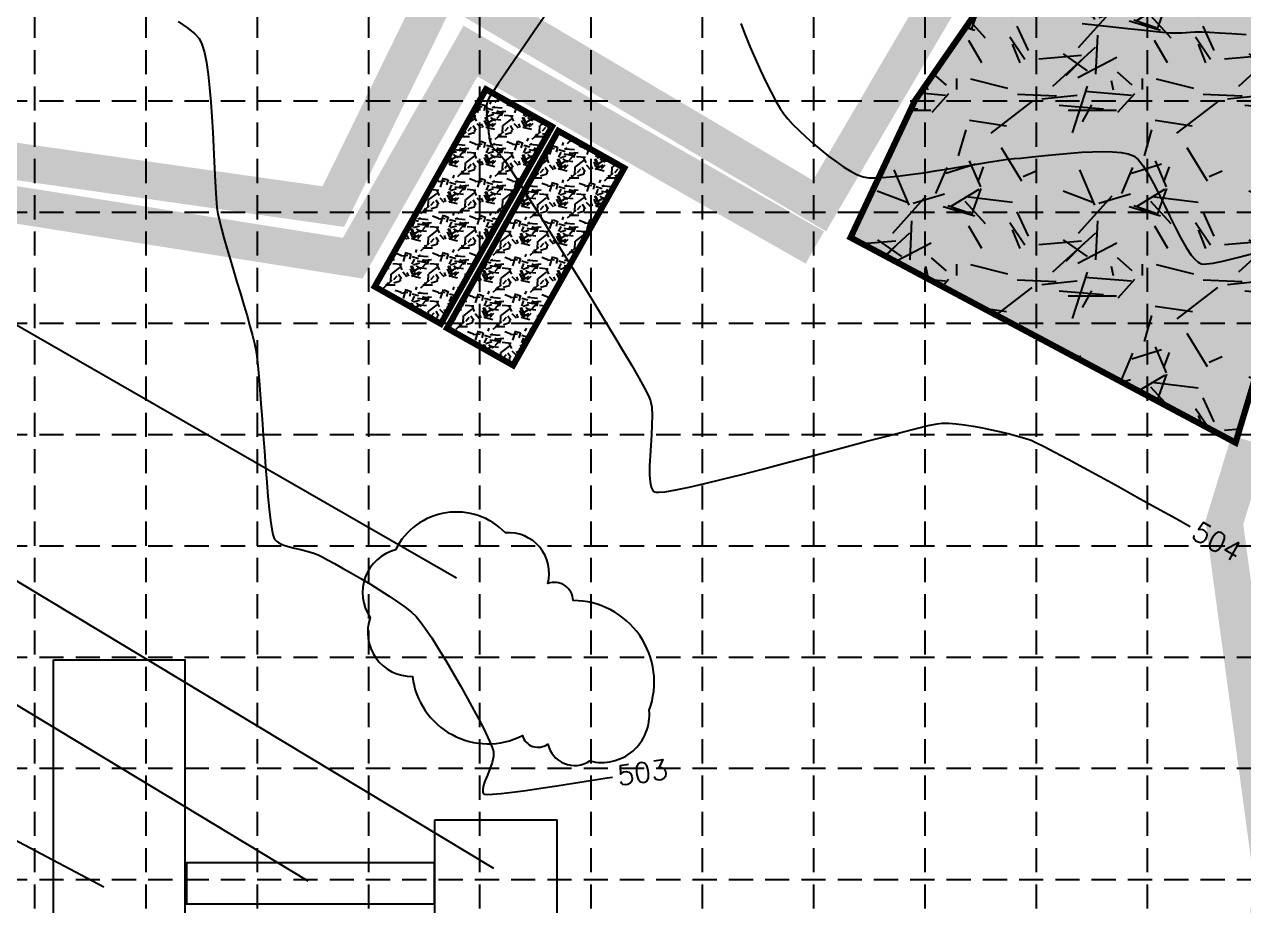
# Model space of a CAD drawing. Header units: feet. Extents: x 2414608 to 4831854, y 6980761 to 13962729.
# Drawn here: x 2415607.1 to 2415985.1, y 6981651.2 to 6981924.6 of the extents above; entities that cross this region are included whole.
import ezdxf

# ---------------------------------------------------------------- set-up
doc = ezdxf.new("R2010")
doc.units = ezdxf.units.FT
doc.header["$LTSCALE"] = 40
doc.header["$MEASUREMENT"] = 0
doc.linetypes.add('DASHED2', pattern=[0.375, 0.25, -0.125])
doc.linetypes.add('HIDDEN', pattern=[0.375, 0.25, -0.125])
for name, color, linetype in [('BATCH PLANT', 250, 'CONTINUOUS'), ('CONSTRUCTION ENTRANCE', 130, 'CONTINUOUS'), ('E-CNTR-1', 11, 'CONTINUOUS'), ('E-CNTR-5', 13, 'CONTINUOUS'), ('GRID', 254, 'HIDDEN'), ('LIMITS OF DISTURBANCE', 1, 'DASHED2'), ('SILT FENCE', 200, 'CONTINUOUS'), ('WASHOUT', 20, 'CONTINUOUS')]:
    doc.layers.add(name, color=color, linetype=linetype)
doc.styles.add('l80', font='simplex.shx', dxfattribs={"height": 3.2})
pattern_1 = [(228.0128, (-2222763.533272509, -6422397.110558138), (-460.7998981723102, -518.4000772765771), [7.749273599999998, -767.1794687999999]), (184.9697, (-2222768.71727251, -6422402.870558138), (691.2000605674158, 57.59949928360616), [13.2979968, -1316.50128]), (132.5104, (-2222781.965272509, -6422404.022558138), (575.9994653767764, -633.6004996149808), [9.376588799999997, -928.2834431999997]), (267.2737, (-2222804.429272509, -6422418.422558138), (57.59977062108617, 1152.000016990471), [12.10970879999999, -1198.860940799999]), (292.8337, (-2222805.00527251, -6422430.518558138), (-288.0005705531793, 691.1997933183997), [11.874528, -1175.5798848]), (357.2737, (-2222800.39727251, -6422441.462558138), (-1152.000016990472, 57.59977062108621), [12.1097088, -1198.8609408]), (37.6942, (-2222788.30127251, -6422442.038558139), (-748.8004231075954, -575.9994473372462), [16.01447039999999, -1585.431302399999]), (72.2553, (-2222775.629272509, -6422432.246558138), (403.2006199318316, 1267.199782919377), [15.1193088, -1496.8120896]), (121.4296, (-2222771.021272509, -6422417.846558138), (-460.8004742885586, 748.7997141019716), [12.15072, -1202.9226048]), (175.2364, (-2222777.357272509, -6422407.478558138), (633.6000545080082, -57.59951228128858), [13.87192319999999, -679.7239487999992]), (222.3974, (-2222791.18127251, -6422406.326558138), (-691.2004234218183, -633.599543924013), [17.9394048, -1776.0024]), (138.8141, (-2222747.405272509, -6422418.998558138), (-403.2001697360092, 345.5998452485426), [6.122937599999999, -606.1734144000001]), (171.4692, (-2222752.01327251, -6422414.966558138), (748.7999012053515, -115.2004556182919), [11.64885119999999, -1153.239033599999]), (225, (-2222763.533272509, -6422413.238558138), (-6.394884621840901e-15, -57.60001782425964), [8.145849599999998, -73.31281919999999]), (203.1985999999999, (-2222767.56527251, -6422406.326558138), (287.9999844864236, 115.2000763352555), [4.386700800000001, -434.281824]), (291.8014, (-2222771.59727251, -6422408.054558137), (-57.59999484483737, 172.8000157254203), [6.203692799999998, -303.9818111999999]), (30.9638, (-2222769.293272509, -6422413.814558138), (172.7998860837887, 115.2001430519462), [10.07591039999999, -325.7869247999997]), (161.5651, (-2222760.65327251, -6422408.630558138), (115.2000250325546, -57.59990802562794), [7.285881600000001, -174.8613312]), (16.38950000000001, (-2222805.00527251, -6422408.054558137), (576.0001266285288, 172.799580085515), [10.20672, -1010.467872]), (70.3462, (-2222795.21327251, -6422405.174558138), (-230.3997262486126, -633.6001230109182), [8.562873599999998, -847.7227007999998]), (293.1986, (-2222760.65327251, -6422397.110558138), (-115.2000763352556, 287.9999844864234), [8.773343999999996, -429.8951807999999]), (343.6105, (-2222757.197272509, -6422405.174558138), (-576.0001266285287, 172.7995800855152), [10.20671999999999, -1010.467871999999]), (339.444, (-2222805.00527251, -6422443.766558138), (-288.0001062456436, 115.1997693938832), [9.842687999999999, -482.2919424]), (294.7751, (-2222795.78927251, -6422447.222558138), (-287.9995501005217, 633.6001970979329), [8.24705279999999, -816.459436799999]), (66.80140000000002, (-2222760.077272509, -6422454.710558138), (115.2000763352556, 287.9999844864234), [8.773343999999996, -429.8951807999999]), (17.35400000000001, (-2222756.621272509, -6422446.646558138), (-748.8001162999777, -230.3996833301251), [9.655545599999996, -955.8964223999997]), (69.444, (-2222788.30127251, -6422454.710558138), (-115.1997693938834, -288.0001062456434), [4.921343999999999, -487.2132864]), (101.3098999999999, (-2222763.533272509, -6422454.710558138), (-57.59986361250846, 230.4000433285028), [2.937023999999998, -290.7664703999998]), (165.9638, (-2222764.109272509, -6422451.830558138), (172.800031449009, -57.59988810400773), [11.874528, -225.61632]), (186.009, (-2222775.629272509, -6422448.950558138), (575.999985652188, 57.59996068695406), [11.00448, -1089.4419648]), (303.6901, (-2222769.293272509, -6422418.998558138), (-57.60007686761419, 115.1999745276188), [8.307187199999996, -199.3725503999999]), (353.1572, (-2222764.685272509, -6422425.910558138), (979.1999634515644, -115.2004606804662), [14.5033344, -1435.8276288]), (60.94540000000001, (-2222750.285272509, -6422427.638558138), (-230.4000015666785, -403.2000221512138), [5.930265599999998, -587.0980223999998]), (90, (-2222747.405272509, -6422422.454558138), (-57.59999999999999, 57.59999999999998), [3.455999999999999, -54.14399999999998]), (120.2564, (-2222776.781272509, -6422447.222558138), (230.3997054798351, -403.2001414572325), [8.0020224, -792.2027519999999]), (48.01279999999998, (-2222780.81327251, -6422440.310558138), (460.79989817231, 518.4000772765772), [15.4985472, -759.4301951999996]), (0, (-2222770.445272509, -6422428.790558138), (57.59999999999999, 57.59999999999998), [14.976, -42.624]), (325.3048, (-2222755.469272509, -6422428.790558138), (-575.9996693176815, 403.2004959126406), [9.107366399999998, -901.6285823999999]), (254.0546, (-2222747.981272509, -6422433.974558138), (-57.59999362347155, -230.4000072951638), [8.386675199999997, -410.9476607999999]), (207.646, (-2222750.285272509, -6422442.038558139), (-1094.399758493544, -576.0004442785445), [13.654944, -1351.8417024]), (175.4261, (-2222762.38127251, -6422448.374558138), (-748.800032158779, 57.59970054687842), [14.44602239999999, -1430.154662399999])]
pattern_2 = [(228.0128, (-2222796.71087251, -6422443.190558138), (-92.15997963446203, -103.6800154553155), [1.549854719999999, -153.43589376]), (184.9697, (-2222797.747672509, -6422444.342558138), (138.2400121134832, 11.51989985672123), [2.65959936, -263.300256]), (132.5104, (-2222800.39727251, -6422444.572958138), (115.1998930753553, -126.7200999229962), [1.87531776, -185.6566886399999]), (267.2737, (-2222804.89007251, -6422447.452958138), (11.51995412421723, 230.4000033980943), [2.421941759999998, -239.7721881599999]), (292.8337, (-2222805.00527251, -6422449.872158138), (-57.60011411063585, 138.2399586636799), [2.3749056, -235.11597696]), (357.2737, (-2222804.08367251, -6422452.060958138), (-230.4000033980943, 11.51995412421724), [2.421941759999999, -239.77218816]), (37.6942, (-2222801.664472509, -6422452.176158138), (-149.7600846215191, -115.1998894674493), [3.202894079999999, -317.0862604799999]), (72.2553, (-2222799.13007251, -6422450.217758138), (80.6401239863663, 253.4399565838754), [3.023861759999999, -299.3624179199999]), (121.4296, (-2222798.208472509, -6422447.337758138), (-92.16009485771173, 149.7599428203943), [2.430143999999999, -240.5845209599999]), (175.2364, (-2222799.47567251, -6422445.264158138), (126.7200109016016, -11.51990245625772), [2.774384639999997, -135.9447897599998]), (222.3974, (-2222802.24047251, -6422445.033758138), (-138.2400846843637, -126.7199087848026), [3.587880960000001, -355.20048]), (138.8141, (-2222793.485272509, -6422447.568158139), (-80.64003394720184, 69.11996904970852), [1.22458752, -121.23468288]), (171.4692, (-2222794.40687251, -6422446.761758137), (149.7599802410703, -23.04009112365838), [2.329770239999998, -230.6478067199998]), (225, (-2222796.71087251, -6422446.416158138), (-1.27897692436818e-15, -11.52000356485193), [1.62916992, -14.66256384]), (203.1985999999999, (-2222797.51727251, -6422445.033758138), (57.59999689728471, 23.04001526705111), [0.8773401600000001, -86.85636480000001]), (291.8014, (-2222798.32367251, -6422445.379358138), (-11.51999896896747, 34.56000314508406), [1.240738559999999, -60.79636223999998]), (30.9638, (-2222797.862872509, -6422446.531358138), (34.55997721675774, 23.04002861038923), [2.015182079999998, -65.15738495999994]), (161.5651, (-2222796.134872509, -6422445.494558138), (23.04000500651092, -11.51998160512559), [1.45717632, -34.97226624]), (16.38950000000001, (-2222805.00527251, -6422445.379358138), (115.2000253257058, 34.55991601710301), [2.041344, -202.0935744]), (70.3462, (-2222803.04687251, -6422444.803358139), (-46.07994524972251, -126.7200246021837), [1.71257472, -169.54454016]), (293.1986, (-2222796.134872509, -6422443.190558138), (-23.04001526705111, 57.5999968972847), [1.7546688, -85.97903615999998]), (343.6105, (-2222795.443672509, -6422444.803358139), (-115.2000253257058, 34.55991601710304), [2.041343999999998, -202.0935743999999]), (339.444, (-2222805.00527251, -6422452.521758138), (-57.60002124912872, 23.03995387877664), [1.9685376, -96.45838848]), (294.7751, (-2222803.16207251, -6422453.212958138), (-57.59991002010435, 126.7200394195866), [1.649410559999998, -163.2918873599998]), (66.80140000000002, (-2222796.019672509, -6422454.710558138), (23.04001526705113, 57.5999968972847), [1.7546688, -85.97903615999998]), (17.35400000000001, (-2222795.32847251, -6422453.097758139), (-149.7600232599955, -46.07993666602502), [1.931109119999999, -191.1792844799999]), (69.444, (-2222801.664472509, -6422454.710558138), (-23.03995387877668, -57.60002124912869), [0.9842687999999999, -97.44265727999999]), (101.3098999999999, (-2222796.71087251, -6422454.710558138), (-11.51997272250169, 46.08000866570055), [0.5874047999999996, -58.15329407999995]), (165.9638, (-2222796.826072509, -6422454.134558138), (34.56000628980181, -11.51997762080155), [2.3749056, -45.123264]), (186.009, (-2222799.13007251, -6422453.558558138), (115.1999971304376, 11.51999213739081), [2.200896000000001, -217.8883929600001]), (303.6901, (-2222797.862872509, -6422447.568158139), (-11.52001537352284, 23.03999490552376), [1.66143744, -39.87451007999999]), (353.1572, (-2222796.941272509, -6422448.950558138), (195.8399926903129, -23.04009213609324), [2.90066688, -287.16552576]), (60.94540000000001, (-2222794.061272509, -6422449.296158138), (-46.0800003133357, -80.64000443024275), [1.18605312, -117.41960448]), (90, (-2222793.485272509, -6422448.259358138), (-11.52, 11.52), [0.6911999999999997, -10.82879999999999]), (120.2564, (-2222799.36047251, -6422453.212958138), (46.07994109596704, -80.64002829144651), [1.600404479999999, -158.4405504]), (48.01279999999998, (-2222800.16687251, -6422451.830558138), (92.159979634462, 103.6800154553155), [3.099709439999999, -151.8860390399999]), (0, (-2222798.09327251, -6422449.526558137), (11.52, 11.52), [2.995200000000001, -8.524799999999999]), (325.3048, (-2222795.098072509, -6422449.526558137), (-115.1999338635363, 80.64009918252812), [1.82147328, -180.32571648]), (254.0546, (-2222793.60047251, -6422450.563358138), (-11.51999872469431, -46.08000145903277), [1.67733504, -82.18953215999998]), (207.646, (-2222794.061272509, -6422452.176158138), (-218.8799516987089, -115.2000888557089), [2.7309888, -270.36834048]), (175.4261, (-2222796.48047251, -6422453.443358138), (-149.7600064317558, 11.51994010937568), [2.889204479999997, -286.0309324799997])]

msp = doc.modelspace()

# ---------------------------------------------------------------- hatches: boundary and pattern name
at = {"layer": 'CONSTRUCTION ENTRANCE'}
h = msp.add_hatch(dxfattribs=at)
h.set_pattern_fill('GRAVEL', color=256, scale=57.59999999999999, style=0)
h.set_pattern_definition(pattern_1)
h.paths.add_polyline_path([(2416131.912233004, 6982012.65770456), (2416012.186139903, 6981998.671972117), (2415911.118652926, 6981941.175042673), (2415883.13074374, 6981900.771796904), (2415863.252732472, 6981858.46152065), (2415982.640375817, 6981794.825510407), (2416006.517921198, 6981874.370526219), (2416034.375029623, 6981914.143028108), (2416082.130092531, 6981922.097530891), (2416132.229681105, 6981928.587380555)])
h = msp.add_hatch(dxfattribs=at)
h.set_pattern_fill('GRAVEL', color=256, scale=57.59999999999999, style=0)
h.set_pattern_definition(pattern_1)
h.paths.add_polyline_path([(2416131.912233004, 6982012.65770456), (2416012.186139903, 6981998.671972117), (2415911.118652926, 6981941.175042673), (2415883.13074374, 6981900.771796904), (2415863.252732472, 6981858.46152065), (2415982.640375817, 6981794.825510407), (2416006.517921198, 6981874.370526219), (2416034.375029623, 6981914.143028108), (2416082.130092531, 6981922.097530891), (2416132.229681105, 6981928.587380555)])
h = msp.add_hatch(dxfattribs=at)
h.set_pattern_fill('GRAVEL', color=256, scale=57.59999999999999, style=0)
h.set_pattern_definition(pattern_1)
h.paths.add_polyline_path([(2416131.912233004, 6982012.65770456), (2416012.186139903, 6981998.671972117), (2415911.118652926, 6981941.175042673), (2415883.13074374, 6981900.771796904), (2415863.252732472, 6981858.46152065), (2415982.640375817, 6981794.825510407), (2416006.517921198, 6981874.370526219), (2416034.375029623, 6981914.143028108), (2416082.130092531, 6981922.097530891), (2416132.229681105, 6981928.587380555)])
h = msp.add_hatch(dxfattribs=at)
h.set_pattern_fill('GRAVEL', color=256, scale=57.59999999999999, style=0)
h.set_pattern_definition(pattern_1)
h.paths.add_polyline_path([(2416131.912233004, 6982012.65770456), (2416012.186139903, 6981998.671972117), (2415911.118652926, 6981941.175042673), (2415883.13074374, 6981900.771796904), (2415863.252732472, 6981858.46152065), (2415982.640375817, 6981794.825510407), (2416006.517921198, 6981874.370526219), (2416034.375029623, 6981914.143028108), (2416082.130092531, 6981922.097530891), (2416132.229681105, 6981928.587380555)])
h = msp.add_hatch(dxfattribs=at)
h.set_pattern_fill('GRAVEL', color=256, scale=11.52, style=0)
h.set_pattern_definition(pattern_2)
h.paths.add_polyline_path([(2416131.912233004, 6982012.65770456), (2416012.186139903, 6981998.671972117), (2415911.118652926, 6981941.175042673), (2415883.13074374, 6981900.771796904), (2415863.252732472, 6981858.46152065), (2415982.640375817, 6981794.825510407), (2416006.517921198, 6981874.370526219), (2416034.375029623, 6981914.143028108), (2416082.130092531, 6981922.097530891), (2416132.229681105, 6981928.587380555)])
at = {"layer": 'WASHOUT'}
h = msp.add_hatch(dxfattribs=at)
h.set_pattern_fill('GRAVEL', color=40, scale=11.52, style=0)
h.set_pattern_definition([(228.0128, (-2222819.126992342, -6422430.304717218), (-92.15997963446203, -103.6800154553155), [1.549854719999999, -153.43589376]), (184.9697, (-2222820.163792342, -6422431.456717216), (138.2400121134832, 11.51989985672123), [2.65959936, -263.300256]), (132.5104, (-2222822.813392342, -6422431.687117217), (115.1998930753553, -126.7200999229962), [1.87531776, -185.6566886399999]), (267.2737, (-2222827.306192342, -6422434.567117217), (11.51995412421723, 230.4000033980943), [2.421941759999998, -239.7721881599999]), (292.8337, (-2222827.421392342, -6422436.986317218), (-57.60011411063585, 138.2399586636799), [2.3749056, -235.11597696]), (357.2737, (-2222826.499792342, -6422439.175117217), (-230.4000033980943, 11.51995412421724), [2.421941759999999, -239.77218816]), (37.6942, (-2222824.080592342, -6422439.290317217), (-149.7600846215191, -115.1998894674493), [3.202894079999999, -317.0862604799999]), (72.2553, (-2222821.546192342, -6422437.331917217), (80.6401239863663, 253.4399565838754), [3.023861759999999, -299.3624179199999]), (121.4296, (-2222820.624592342, -6422434.451917217), (-92.16009485771173, 149.7599428203943), [2.430143999999999, -240.5845209599999]), (175.2364, (-2222821.891792342, -6422432.378317217), (126.7200109016016, -11.51990245625772), [2.774384639999996, -135.9447897599998]), (222.3974, (-2222824.656592342, -6422432.147917217), (-138.2400846843637, -126.7199087848026), [3.587880960000001, -355.20048]), (138.8141, (-2222815.901392343, -6422434.682317218), (-80.64003394720184, 69.11996904970852), [1.22458752, -121.23468288]), (171.4692, (-2222816.822992343, -6422433.875917218), (149.7599802410703, -23.04009112365838), [2.329770239999997, -230.6478067199998]), (225, (-2222819.126992342, -6422433.530317217), (-1.27897692436818e-15, -11.52000356485193), [1.62916992, -14.66256384]), (203.1985999999999, (-2222819.933392342, -6422432.147917217), (57.59999689728471, 23.04001526705111), [0.8773401600000001, -86.85636480000001]), (291.8014, (-2222820.739792342, -6422432.493517216), (-11.51999896896747, 34.56000314508406), [1.240738559999999, -60.79636223999998]), (30.9638, (-2222820.278992342, -6422433.645517218), (34.55997721675774, 23.04002861038923), [2.015182079999998, -65.1573849599999]), (161.5651, (-2222818.550992342, -6422432.608717218), (23.04000500651092, -11.51998160512559), [1.45717632, -34.97226624]), (16.38950000000001, (-2222827.421392342, -6422432.493517216), (115.2000253257058, 34.55991601710301), [2.041344, -202.0935744]), (70.3462, (-2222825.462992342, -6422431.917517217), (-46.07994524972251, -126.7200246021837), [1.71257472, -169.54454016]), (293.1986, (-2222818.550992342, -6422430.304717218), (-23.04001526705111, 57.5999968972847), [1.7546688, -85.97903615999998]), (343.6105, (-2222817.859792342, -6422431.917517217), (-115.2000253257058, 34.55991601710304), [2.041343999999997, -202.0935743999998]), (339.444, (-2222827.421392342, -6422439.635917217), (-57.60002124912872, 23.03995387877664), [1.9685376, -96.45838848]), (294.7751, (-2222825.578192342, -6422440.327117217), (-57.59991002010435, 126.7200394195866), [1.649410559999998, -163.2918873599997]), (66.80140000000002, (-2222818.435792342, -6422441.824717217), (23.04001526705113, 57.5999968972847), [1.7546688, -85.97903615999998]), (17.35400000000001, (-2222817.744592342, -6422440.211917217), (-149.7600232599955, -46.07993666602502), [1.931109119999999, -191.1792844799999]), (69.444, (-2222824.080592342, -6422441.824717217), (-23.03995387877668, -57.60002124912869), [0.9842687999999999, -97.44265727999999]), (101.3098999999999, (-2222819.126992342, -6422441.824717217), (-11.51997272250169, 46.08000866570055), [0.5874047999999995, -58.15329407999995]), (165.9638, (-2222819.242192343, -6422441.248717218), (34.56000628980181, -11.51997762080155), [2.3749056, -45.123264]), (186.009, (-2222821.546192342, -6422440.672717218), (115.1999971304376, 11.51999213739081), [2.200896000000001, -217.8883929600001]), (303.6901, (-2222820.278992342, -6422434.682317218), (-11.52001537352284, 23.03999490552376), [1.66143744, -39.87451007999999]), (353.1572, (-2222819.357392342, -6422436.064717217), (195.8399926903129, -23.04009213609324), [2.90066688, -287.16552576]), (60.94540000000001, (-2222816.477392342, -6422436.410317217), (-46.0800003133357, -80.64000443024275), [1.18605312, -117.41960448]), (90, (-2222815.901392343, -6422435.373517216), (-11.52, 11.52), [0.6911999999999997, -10.82879999999999]), (120.2564, (-2222821.776592342, -6422440.327117217), (46.07994109596704, -80.64002829144651), [1.600404479999999, -158.4405504]), (48.01279999999998, (-2222822.582992342, -6422438.944717217), (92.159979634462, 103.6800154553155), [3.099709439999999, -151.8860390399999]), (0, (-2222820.509392342, -6422436.640717217), (11.52, 11.52), [2.995200000000001, -8.524799999999999]), (325.3048, (-2222817.514192342, -6422436.640717217), (-115.1999338635363, 80.64009918252812), [1.82147328, -180.32571648]), (254.0546, (-2222816.016592342, -6422437.677517217), (-11.51999872469431, -46.08000145903277), [1.67733504, -82.18953215999998]), (207.646, (-2222816.477392342, -6422439.290317217), (-218.8799516987089, -115.2000888557089), [2.7309888, -270.36834048]), (175.4261, (-2222818.896592342, -6422440.557517217), (-149.7600064317558, 11.51994010937568), [2.889204479999997, -286.0309324799996])])
h.paths.add_polyline_path([(2415750.212670641, 6981904.418234534), (2415770.69268781, 6981892.882590925), (2415736.228734413, 6981831.69637704), (2415715.748717245, 6981843.23202065)])
h = msp.add_hatch(dxfattribs=at)
h.set_pattern_fill('GRAVEL', color=40, scale=11.52, style=0)
h.set_pattern_definition(pattern_2)
h.paths.add_polyline_path([(2415772.628790474, 6981891.532393614), (2415793.108807643, 6981879.996750006), (2415758.644854246, 6981818.810536119), (2415738.164837078, 6981830.346179729)])

# ---------------------------------------------------------------- linework, layer by layer
at = {"layer": 'BATCH PLANT'}
for p, q in [((2415257.648101814, 6982030.90992171), (2415741.054683235, 6981752.922707884)), ((2415230.79216515, 6981977.229627996), (2415752.564342523, 6981662.816510029)), ((2415259.566383005, 6981921.632185229), (2415695.015962521, 6981658.982199898)), ((2415228.873883959, 6981869.869052597), (2415631.712711094, 6981657.065050848))]:
    msp.add_line(p, q, dxfattribs=at)
msp.add_lwpolyline([(2415800.809128387, 6981711.82972737, 0.52056705), (2415777.221873793, 6981745.880175277, 0.52056705), (2415769.359455597, 6981751.118703871, 0.52056705), (2415756.25545312, 6981766.834289659, 0.52056705), (2415722.184974264, 6981761.595761063, 0.52056705), (2415714.322583919, 6981740.64164668, 0.52056705), (2415727.426586395, 6981722.306784564, 0.52056705), (2415761.497065252, 6981703.971934477, 0.52056705), (2415769.359455597, 6981701.352670177, 0.52056705), (2415782.463485925, 6981696.114141583, 0.52056705)], format="xyb", close=True, dxfattribs=at)
for points in [[(2415616.120680925, 6981727.468527576), (2415656.857987709, 6981727.468527576), (2415656.857987709, 6981572.017425152), (2415616.120680925, 6981572.017425152)], [(2415734.406127305, 6981677.856040986), (2415772.189665436, 6981677.856040986), (2415772.189665436, 6981641.062944864), (2415734.406127305, 6981641.062944864)], [(2415734.269755811, 6981664.472585688), (2415657.394950463, 6981664.472585688), (2415657.394950463, 6981651.778997484), (2415734.269755811, 6981651.778997484)]]:
    msp.add_lwpolyline(points, close=True, dxfattribs=at)
at = {"layer": 'CONSTRUCTION ENTRANCE', "const_width": 1.92}
msp.add_lwpolyline([(2416131.912233004, 6982012.65770456), (2416012.186139903, 6981998.671972117), (2415911.118652926, 6981941.175042673), (2415883.13074374, 6981900.771796904), (2415863.252732472, 6981858.46152065), (2415982.640375817, 6981794.825510407), (2416006.517921198, 6981874.370526219), (2416034.375029623, 6981914.143028108), (2416082.130092531, 6981922.097530891), (2416132.229681105, 6981928.587380555)], close=True, dxfattribs=at)
at = {"layer": 'E-CNTR-1', "color": 43, "flags": 128}
for points, elevation in [([(2415768.81757407, 6981927.576137367), (2415765.300882519, 6981922.526630153), (2415761.984115302, 6981917.744315539), (2415758.945303242, 6981913.337590357), (2415756.262477166, 6981909.414851443), (2415754.013667895, 6981906.084495634), (2415752.276906254, 6981903.454919769), (2415751.130223066, 6981901.634520681), (2415750.651649156, 6981900.731695208), (2415750.432609762, 6981899.449575117), (2415750.385944808, 6981897.915579395), (2415750.462332304, 6981896.276731437), (2415750.612450255, 6981894.68005464), (2415750.786976673, 6981893.272572393), (2415750.936589564, 6981892.201308092), (2415751.011966938, 6981891.613285133), (2415751.052430285, 6981891.068362431), (2415751.101616669, 6981890.495001424), (2415751.165770111, 6981889.923991698), (2415751.251134629, 6981889.386122835), (2415751.360829589, 6981888.807026445), (2415751.503176384, 6981888.146601765), (2415751.692222068, 6981887.487039814), (2415751.942013698, 6981886.910531602), (2415752.285926923, 6981886.466439071), (2415752.874888028, 6981885.848905283), (2415753.614423059, 6981885.114877282), (2415754.410058064, 6981884.321302111), (2415755.167319094, 6981883.525126815), (2415755.791732196, 6981882.783298437), (2415756.290252228, 6981882.035370178), (2415757.40547922, 6981880.304783612), (2415759.065700914, 6981877.702277835), (2415761.199205055, 6981874.338591947), (2415763.734279391, 6981870.32446504), (2415766.599211664, 6981865.770636214), (2415769.72228962, 6981860.787844564), (2415773.031801005, 6981855.486829186), (2415776.456033564, 6981849.97832918), (2415779.92327504, 6981844.373083635), (2415783.361813182, 6981838.781831652), (2415786.699935732, 6981833.315312328), (2415789.865930436, 6981828.084264758), (2415792.78808504, 6981823.199428041), (2415795.394687286, 6981818.771541266), (2415797.614024923, 6981814.911343538), (2415799.374385695, 6981811.72957395), (2415800.604057346, 6981809.336971597), (2415801.231327622, 6981807.844275578), (2415801.609714187, 6981805.811049694), (2415801.743064789, 6981803.274353199), (2415801.694432491, 6981800.36663055), (2415801.526870355, 6981797.220326222), (2415801.303431444, 6981793.967884674), (2415801.087168822, 6981790.741750379), (2415800.941135551, 6981787.674367797), (2415800.928384691, 6981784.898181397), (2415801.111969308, 6981782.545635645), (2415801.442570201, 6981781.057622992), (2415801.818884402, 6981780.215962144), (2415802.138452392, 6981779.80139046), (2415802.320357219, 6981779.641243949), (2415802.455090225, 6981779.56664324), (2415802.871471819, 6981779.468663851), (2415803.847768948, 6981779.44450252), (2415805.762471519, 6981779.62683607), (2415809.047599775, 6981780.168079474), (2415813.202506467, 6981781.016650948), (2415818.097489864, 6981782.128822868), (2415823.602848245, 6981783.460867624), (2415829.588879877, 6981784.969057595), (2415835.925883034, 6981786.609665163), (2415842.48415599, 6981788.338962712), (2415849.133997021, 6981790.113222619), (2415855.745704392, 6981791.888717266), (2415862.189576382, 6981793.62171904), (2415868.335911261, 6981795.26850032), (2415874.055007303, 6981796.785333486), (2415879.21716278, 6981798.12849092), (2415883.692675965, 6981799.254245006), (2415887.351845131, 6981800.118868126), (2415890.064968552, 6981800.678632657), (2415891.702344498, 6981800.889810989), (2415893.707417469, 6981800.849583456), (2415896.026037883, 6981800.664341316), (2415898.586698272, 6981800.352848263), (2415901.317891168, 6981799.933867997), (2415904.148109103, 6981799.426164212), (2415907.005844614, 6981798.848500616), (2415909.819590231, 6981798.219640901), (2415912.517838486, 6981797.558348768), (2415915.029081915, 6981796.883387913), (2415917.281813047, 6981796.213522037), (2415919.204524418, 6981795.567514839), (2415920.73797876, 6981794.894210567), (2415923.250507399, 6981793.647220069), (2415926.621809647, 6981791.895496873), (2415930.73158481, 6981789.707994523), (2415935.459532201, 6981787.15366655), (2415940.685351131, 6981784.301466496), (2415946.288740908, 6981781.22034789), (2415952.149400847, 6981777.979264276), (2415958.147030255, 6981774.647169189), (2415964.161328444, 6981771.293016162), (2415968.526425346, 6981768.850567466)], 967.6800000000001), ([(2415654.766422844, 6981925.408854585), (2415657.737108996, 6981923.377950201), (2415659.940221682, 6981921.629955935), (2415661.26149794, 6981920.218863755), (2415662.14759698, 6981918.419780008), (2415662.905560032, 6981915.873103791), (2415663.548605328, 6981912.690908669), (2415664.089951102, 6981908.985268194), (2415664.542815586, 6981904.868255936), (2415664.920417013, 6981900.45194545), (2415665.235973615, 6981895.848410298), (2415665.502703627, 6981891.169724043), (2415665.733825278, 6981886.527960246), (2415665.942556803, 6981882.035192468), (2415666.142116435, 6981877.803494265), (2415666.345722406, 6981873.944939206), (2415666.566592949, 6981870.571600846), (2415666.817946294, 6981867.795552751), (2415667.113000677, 6981865.728868478), (2415667.558965208, 6981863.686411211), (2415668.187941985, 6981861.197196976), (2415668.969341084, 6981858.335676184), (2415669.872572574, 6981855.176299255), (2415670.867046528, 6981851.793516604), (2415671.922173018, 6981848.261778655), (2415673.007362114, 6981844.655535817), (2415674.09202389, 6981841.049238511), (2415675.145568417, 6981837.517337152), (2415676.137405767, 6981834.134282159), (2415677.03694601, 6981830.974523949), (2415677.813599219, 6981828.112512939), (2415678.436775467, 6981825.622699546), (2415678.875884825, 6981823.579534186), (2415679.174853094, 6981821.573156076), (2415679.482247051, 6981818.776596544), (2415679.798108502, 6981815.311778396), (2415680.12247925, 6981811.300624429), (2415680.4554011, 6981806.865057447), (2415680.79691586, 6981802.127000243), (2415681.147065331, 6981797.208375627), (2415681.505891321, 6981792.23110639), (2415681.873435633, 6981787.317115343), (2415682.249740073, 6981782.588325279), (2415682.634846448, 6981778.166658997), (2415683.02879656, 6981774.174039304), (2415683.431632216, 6981770.732388998), (2415683.843395218, 6981767.963630879), (2415684.179261405, 6981766.31503888), (2415684.434940966, 6981765.449969395), (2415684.607198983, 6981765.06473215), (2415684.69387049, 6981764.932482399), (2415684.876585846, 6981764.714782806), (2415685.29380644, 6981764.31144833), (2415686.037751095, 6981763.779573491), (2415687.218345698, 6981763.187212812), (2415688.929140389, 6981762.592276134), (2415690.812740493, 6981762.104305983), (2415692.77447152, 6981761.664678188), (2415694.719658985, 6981761.214768587), (2415696.553628401, 6981760.695953017), (2415698.181705283, 6981760.049607309), (2415699.391087803, 6981759.434095291), (2415701.120579285, 6981758.514918786), (2415703.27956014, 6981757.336066976), (2415705.777410787, 6981755.941529038), (2415708.523511633, 6981754.375294155), (2415711.427243093, 6981752.681351503), (2415714.397985579, 6981750.903690267), (2415717.345119506, 6981749.086299618), (2415720.178025285, 6981747.273168745), (2415722.806083329, 6981745.508286823), (2415725.138674052, 6981743.835643031), (2415727.085177867, 6981742.299226549), (2415728.554975186, 6981740.943026558), (2415729.858845113, 6981739.38522001), (2415731.494792759, 6981737.117436673), (2415733.395629503, 6981734.262008244), (2415735.494166721, 6981730.941266409), (2415737.72321579, 6981727.277542868), (2415740.015588094, 6981723.39316931), (2415742.304095008, 6981719.410477436), (2415744.521547912, 6981715.451798929), (2415746.600758181, 6981711.639465487), (2415748.474537196, 6981708.095808802), (2415750.075696334, 6981704.943160573), (2415751.337046975, 6981702.303852483), (2415752.191400497, 6981700.300216235), (2415752.571568278, 6981699.054583518), (2415752.535552997, 6981697.45703459), (2415752.103840529, 6981695.628045321), (2415751.424494127, 6981693.677369946), (2415750.645577045, 6981691.714762707), (2415749.915152533, 6981689.849977844), (2415749.381283844, 6981688.192769595), (2415749.195207591, 6981687.090213004), (2415749.245993895, 6981686.430378824), (2415749.388258781, 6981686.083223338), (2415749.495466946, 6981685.940099888), (2415749.578160385, 6981685.879127508), (2415749.877052003, 6981685.788214749), (2415750.643256732, 6981685.725761926), (2415752.213710587, 6981685.770210369), (2415754.963487006, 6981686.009051385), (2415758.46376035, 6981686.423042164), (2415762.582076017, 6981686.981652141), (2415767.185979398, 6981687.654350745), (2415772.14301589, 6981688.410607418), (2415777.320730888, 6981689.219891586), (2415782.586669785, 6981690.051672693), (2415787.808377979, 6981690.875420164), (2415789.422929659, 6981691.12670128)], 965.76), ([(2415935.020079249, 6981924.784427513), (2415939.817185871, 6981924.267739305), (2415944.595762259, 6981923.759816423), (2415949.186020385, 6981923.278551935), (2415953.418172218, 6981922.841838902), (2415957.122429733, 6981922.467570391), (2415960.129004898, 6981922.173639466), (2415962.268109688, 6981921.977939198), (2415963.369956071, 6981921.898362645), (2415964.639459536, 6981921.904161241), (2415965.9701103, 6981921.973790592), (2415967.33146713, 6981922.076748678), (2415968.693088783, 6981922.182533483), (2415970.024534019, 6981922.260642989), (2415971.2953616, 6981922.280575169), (2415972.386145089, 6981922.237359673), (2415974.562850012, 6981922.127949294), (2415977.658454065, 6981921.959509623), (2415981.505934944, 6981921.739206245), (2415985.938270347, 6981921.474204745)], 971.52)]:
    msp.add_lwpolyline(points, dxfattribs=dict(at, elevation=elevation))
at = {"layer": 'E-CNTR-5', "color": 7, "elevation": 969.5999999999999, "flags": 128}
msp.add_lwpolyline([(2415829.195008288, 6981924.868211171), (2415830.536928428, 6981921.362478031), (2415832.043667583, 6981917.684609287), (2415833.65981506, 6981913.950111847), (2415835.329960162, 6981910.274492615), (2415836.998692192, 6981906.773258498), (2415838.610600456, 6981903.561916398), (2415840.110274258, 6981900.755973218), (2415841.442302899, 6981898.470935866), (2415842.551275687, 6981896.822311243), (2415843.803824385, 6981895.29626081), (2415845.400566463, 6981893.55628049), (2415847.281813442, 6981891.660899868), (2415849.387876844, 6981889.668648549), (2415851.659068192, 6981887.638056119), (2415854.035699006, 6981885.627652181), (2415856.458080806, 6981883.695966329), (2415858.866525115, 6981881.901528152), (2415861.201343453, 6981880.302867248), (2415863.402847343, 6981878.958513217), (2415865.411348304, 6981877.926995649), (2415867.167157859, 6981877.266844137), (2415868.92825623, 6981877.005199809), (2415871.378139711, 6981876.978180127), (2415874.405579201, 6981877.152761484), (2415877.899345598, 6981877.495920259), (2415881.748209805, 6981877.974632835), (2415885.840942721, 6981878.555875601), (2415890.066315246, 6981879.206624938), (2415894.313098281, 6981879.893857231), (2415898.470062725, 6981880.584548865), (2415902.425979476, 6981881.245676225), (2415906.069619439, 6981881.84421569), (2415909.289753511, 6981882.347143652), (2415911.975152592, 6981882.721436488), (2415914.014587583, 6981882.934070587), (2415916.080053775, 6981883.112596224), (2415918.600283242, 6981883.370208861), (2415921.486700492, 6981883.680228855), (2415924.650730041, 6981884.015976563), (2415928.003796402, 6981884.350772338), (2415931.457324084, 6981884.657936534), (2415934.9227376, 6981884.910789515), (2415938.311461465, 6981885.082651628), (2415941.534920186, 6981885.146843236), (2415944.504538279, 6981885.076684695), (2415947.131740256, 6981884.845496356), (2415949.327950628, 6981884.426598577), (2415951.004593908, 6981883.793311714), (2415952.438654345, 6981882.629069007), (2415953.95612029, 6981880.726606549), (2415955.541922408, 6981878.22319896), (2415957.180991361, 6981875.256120878), (2415958.858257817, 6981871.962646928), (2415960.558652435, 6981868.48005174), (2415962.267105887, 6981864.945609944), (2415963.96854883, 6981861.496596171), (2415965.64791193, 6981858.270285049), (2415967.290125857, 6981855.403951204), (2415968.880121267, 6981853.034869274), (2415970.104393675, 6981851.589873649), (2415970.989695726, 6981850.814908667), (2415971.562421035, 6981850.461777222), (2415971.843179209, 6981850.337559653), (2415972.038393797, 6981850.280942223), (2415972.561816435, 6981850.221515044), (2415973.66623015, 6981850.261814537), (2415975.697799778, 6981850.542948004), (2415979.056460302, 6981851.229356838), (2415983.222644487, 6981852.248476194), (2415987.933519107, 6981853.516841248)], dxfattribs=at)
at = {"layer": 'GRID', "color": 8, "linetype": 'HIDDEN', "ltscale": 0.75}
for p, q in [((2415610.263089536, 6982107.843098451), (2415610.263089536, 6980900.190724977)), ((2415644.763089527, 6982107.843098451), (2415644.763089527, 6980900.190724977)), ((2415679.263089519, 6982107.843098451), (2415679.263089519, 6980900.190724977)), ((2415713.76308951, 6982107.843098451), (2415713.76308951, 6980900.190724977)), ((2415748.263089501, 6982107.843098451), (2415748.263089501, 6980900.190724977)), ((2415782.763089493, 6982107.843098451), (2415782.763089493, 6980900.190724977)), ((2415817.263089484, 6982107.843098451), (2415817.263089484, 6980900.190724977)), ((2415851.763089476, 6982107.843098451), (2415851.763089476, 6980900.190724977)), ((2415886.263089467, 6982107.843098451), (2415886.263089467, 6980900.190724977)), ((2415920.763089458, 6982107.843098451), (2415920.763089458, 6980900.190724977)), ((2415955.26308945, 6982107.843098451), (2415955.26308945, 6980900.190724977)), ((2414644.263089777, 6981900.843098573), (2416783.263089243, 6981900.843098573)), ((2414644.263089777, 6981866.343098593), (2416783.263089243, 6981866.343098593)), ((2414644.263089777, 6981831.843098613), (2416783.263089243, 6981831.843098613)), ((2414644.263089777, 6981797.343098634), (2416783.263089243, 6981797.343098634)), ((2414644.263089777, 6981762.843098654), (2416783.263089243, 6981762.843098654)), ((2414644.263089777, 6981728.343098674), (2416783.263089243, 6981728.343098674)), ((2414644.263089777, 6981693.843098694), (2416783.263089243, 6981693.843098694)), ((2414644.263089777, 6981659.343098715), (2416783.263089243, 6981659.343098715))]:
    msp.add_line(p, q, dxfattribs=at)
at = {"layer": 'LIMITS OF DISTURBANCE', "ltscale": 1.5, "const_width": 11.52}
msp.add_lwpolyline([(2416130.333571424, 6982019.742528194), (2416140.440938473, 6981686.151831746), (2416008.899882175, 6981661.219052257), (2415965.946622194, 6981329.207621821), (2415873.083457023, 6981166.792577116), (2415838.022613625, 6981151.862954699), (2415672.548564111, 6981206.988554745), (2415407.002740063, 6981355.262118129), (2415384.473311563, 6981419.674237875), (2415483.433697426, 6981850.462067859), (2415534.904354293, 6981892.010082965), (2415702.906791448, 6981868.042838275), (2415736.827640472, 6981937.515058193), (2415853.626398038, 6981868.268358329), (2415901.137741469, 6981949.385926526), (2415988.241912873, 6981998.847849847), (2416061.488612591, 6982014.675666271)], close=True, dxfattribs=at)
at = {"layer": 'SILT FENCE', "const_width": 11.52}
msp.add_lwpolyline([(2415986.903015552, 6981795.366137704), (2415979.134909829, 6981770.005178126), (2415994.15326613, 6981658.727539345), (2415954.166420359, 6981333.084427517), (2415861.984722702, 6981175.743018516), (2415835.05525239, 6981165.909181956), (2415676.05876522, 6981221.06009646), (2415416.736951702, 6981364.307115766), (2415398.401642947, 6981423.542200353), (2415496.101316695, 6981844.482092759), (2415540.457565258, 6981878.758012591), (2415708.908167715, 6981852.048588918), (2415745.416509835, 6981916.275494426), (2415852.177590195, 6981855.357563897)], dxfattribs=at)
at = {"layer": 'WASHOUT', "color": 40, "ltscale": 2, "const_width": 1.92}
for points in [[(2415750.212670641, 6981904.418234534), (2415770.69268781, 6981892.882590925), (2415736.228734413, 6981831.69637704), (2415715.748717245, 6981843.23202065)], [(2415772.628790474, 6981891.532393614), (2415793.108807643, 6981879.996750006), (2415758.644854246, 6981818.810536119), (2415738.164837078, 6981830.346179729)]]:
    msp.add_lwpolyline(points, close=True, dxfattribs=at)

# ---------------------------------------------------------------- texts
at = {"layer": 'E-CNTR-1', "color": 43, "char_height": 6.144000000000001, "attachment_point": 5, "style": 'l80'}
for s, insert, rotation in [('{504}', (2415976.882592563, 6981764.161872001, 967.6800000000001), 330.6304418543843), ('{503}', (2415798.751688179, 6981692.543559984, 965.76), 8.169238691633698)]:
    msp.add_mtext(s, dxfattribs=dict(at, insert=insert, rotation=rotation))

doc.saveas('drawing.dxf')
